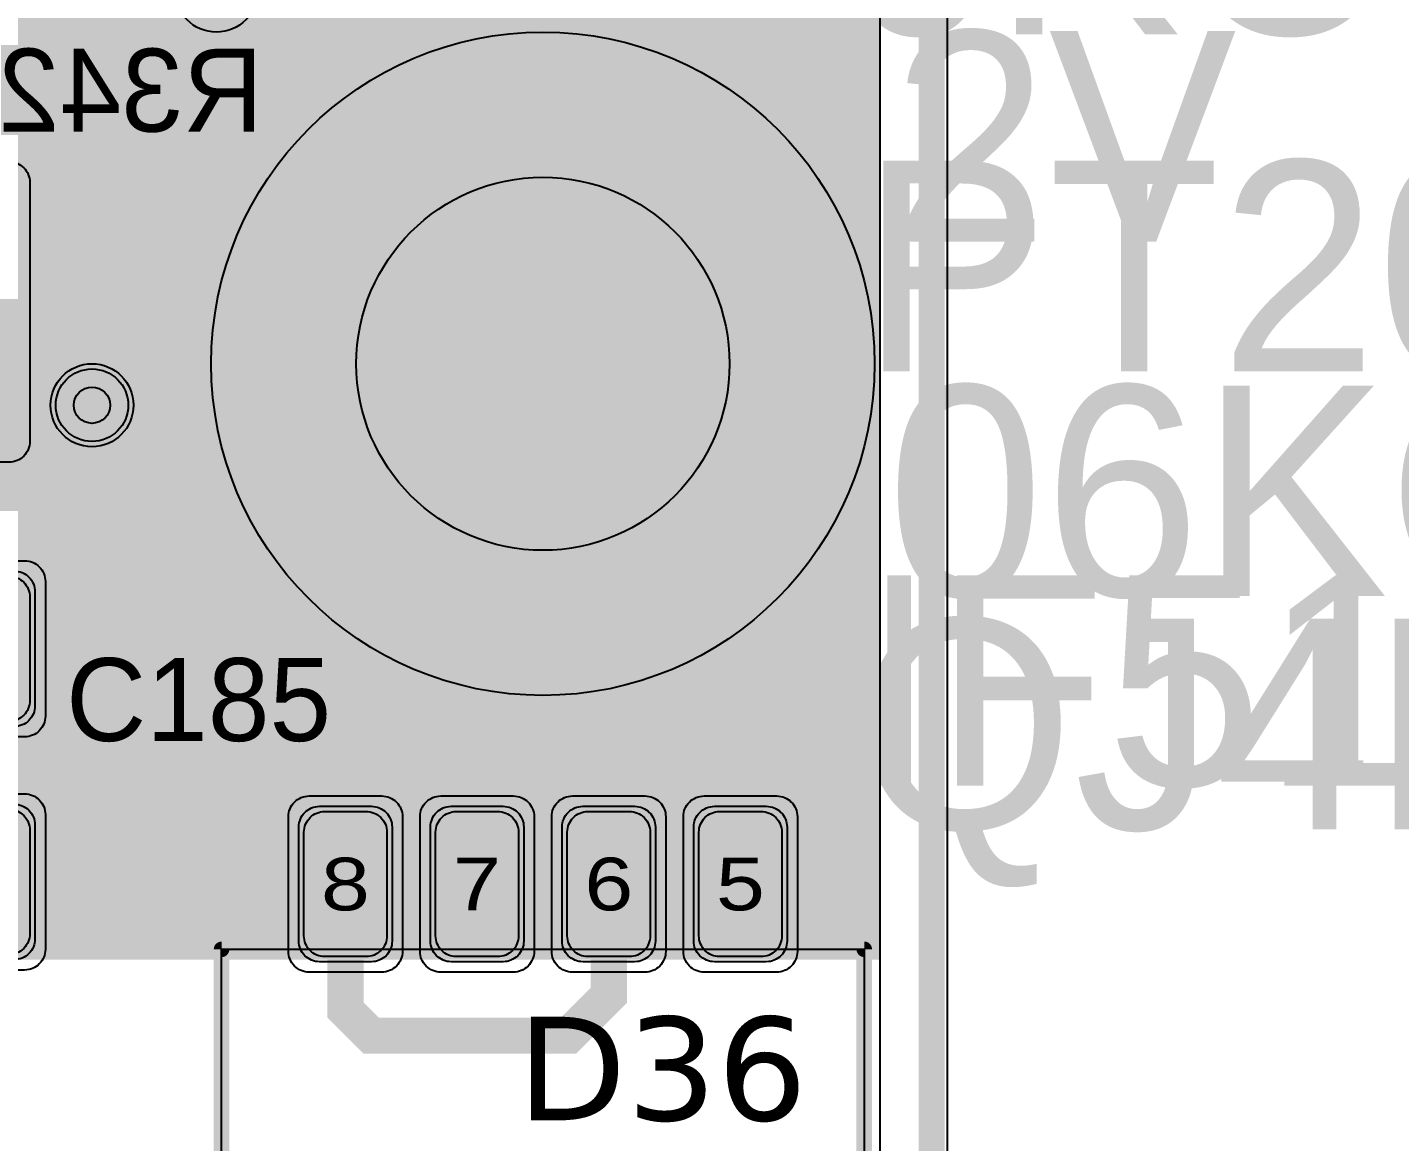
# Model space of a CAD drawing. Extents: x -28 to 199, y -61 to 255.
# Drawn here: x 161.28 to 174.51, y 127.5 to 138.25 of the extents above; entities that cross this region are included whole.
import ezdxf
from ezdxf.enums import TextEntityAlignment as Align

# ---------------------------------------------------------------- set-up
doc = ezdxf.new("R2010")
doc.units = 0
doc.header["$MEASUREMENT"] = 0
for name, color, linetype in [('ASSEMBLY_OUTLINES_TOP', 102, 'CONTINUOUS'), ('ASSEMBLY_PART_NUMBERS_BTM', 191, 'CONTINUOUS'), ('ASSEMBLY_PART_NUMBERS_TOP', 102, 'CONTINUOUS'), ('ASSEMBLY_REF_DES_TOP', 102, 'CONTINUOUS'), ('BOARD_OUTLINE', 10, 'CONTINUOUS'), ('DRILL_DRAWING', 21, 'CONTINUOUS'), ('GENERATED_SILKSCREEN_BTM', 255, 'CONTINUOUS'), ('GENERATED_SILKSCREEN_TOP', 140, 'CONTINUOUS'), ('MANUFACTURING_OUTLINES', 10, 'CONTINUOUS'), ('MOUNTING_HOLE_PADS_LAYER14', 150, 'CONTINUOUS'), ('MOUNTING_HOLE_PADS_LAYER17', 10, 'CONTINUOUS'), ('MOUNTING_HOLE_PADS_LAYER_2', 230, 'CONTINUOUS'), ('MOUNTING_HOLE_PADS_LAYER_3', 81, 'CONTINUOUS'), ('MOUNTING_HOLES_LAYER_2', 42, 'CONTINUOUS'), ('MOUNTING_HOLES_LAYER_3', 42, 'CONTINUOUS'), ('MOUNTING_HOLES_LAYER_BOT21', 42, 'CONTINUOUS'), ('MOUNTING_HOLES_LAYER_TOP', 42, 'CONTINUOUS'), ('PART_PADS_SMD_TOP', 150, 'CONTINUOUS'), ('PIN_NUMBERS_BTM', 8, 'CONTINUOUS'), ('PIN_NUMBERS_TOP', 8, 'CONTINUOUS'), ('PLACEMENT_OUTLINES_TOP', 130, 'CONTINUOUS'), ('PLANE_SHAPES_LAYER_2', 230, 'CONTINUOUS'), ('PLANE_SHAPES_LAYER_3', 81, 'CONTINUOUS'), ('ROUTE_BORDER', 151, 'CONTINUOUS'), ('SILKSCREEN_OUTLINES_TOP', 150, 'CONTINUOUS'), ('SILKSCREEN_REF_DES_BTM', 211, 'CONTINUOUS'), ('SILKSCREEN_REF_DES_TOP', 150, 'CONTINUOUS'), ('SOLDERMASK_PADS_TOP', 180, 'CONTINUOUS'), ('SOLDERPASTE_PADS_TOP', 180, 'CONTINUOUS'), ('TRACES_LAYER_2', 230, 'CONTINUOUS'), ('TRACES_LAYER_3', 81, 'CONTINUOUS'), ('TRACES_LAYER_BOTTOM', 10, 'CONTINUOUS'), ('TRACES_LAYER_TOP', 150, 'CONTINUOUS'), ('VIA_HOLES_LAYER_2', 30, 'CONTINUOUS'), ('VIA_HOLES_LAYER_3', 30, 'CONTINUOUS'), ('VIA_HOLES_LAYER_BOTTOM', 30, 'CONTINUOUS'), ('VIA_HOLES_LAYER_TOP', 30, 'CONTINUOUS'), ('VIA_PADS_LAYER_2', 230, 'CONTINUOUS'), ('VIA_PADS_LAYER_3', 81, 'CONTINUOUS'), ('VIA_PADS_LAYER_BOTTOM', 10, 'CONTINUOUS'), ('VIA_PADS_LAYER_TOP', 150, 'CONTINUOUS')]:
    doc.layers.add(name, color=color, linetype=linetype)
doc.styles.add('COURIER_NEW', font='COUR.TTF')
doc.styles.add('VERDANA', font='verdana.TTF')
doc.styles.add('VERIBEST_GERBER_0', font='txt')

msp = doc.modelspace()

# ---------------------------------------------------------------- hatches: boundary and pattern name
at = {"layer": 'MOUNTING_HOLES_LAYER_2'}
h = msp.add_hatch(color=256, dxfattribs=at)
edge = h.paths.add_edge_path()
edge.add_arc((166.25, 135), 1.8, 0, 360)
at = {"layer": 'MOUNTING_HOLES_LAYER_3'}
h = msp.add_hatch(color=256, dxfattribs=at)
edge = h.paths.add_edge_path()
edge.add_arc((166.25, 135), 1.8, 0, 360)
at = {"layer": 'MOUNTING_HOLES_LAYER_BOT21'}
h = msp.add_hatch(color=256, dxfattribs=at)
edge = h.paths.add_edge_path()
edge.add_arc((166.25, 135), 1.8, 0, 360)
at = {"layer": 'MOUNTING_HOLES_LAYER_TOP'}
h = msp.add_hatch(color=256, dxfattribs=at)
edge = h.paths.add_edge_path()
edge.add_arc((166.25, 135), 1.8, 0, 360)
at = {"layer": 'PLANE_SHAPES_LAYER_2'}
h = msp.add_hatch(color=256, dxfattribs=at)
h.paths.add_polyline_path([(169.5, 129.25), (149.5, 129.25), (142.25, 122), (142.25, 90.5), (147.5, 90.5), (147.5, 80), (154, 80), (154, 69.25), (131.75, 69.25), (131.75, 73.25), (121.25, 73.25), (121.25, 81), (110.5, 81), (110.5, 125.75), (106.5, 125.75), (106.5, 128.75), (93.5, 128.75), (93.5, 120.25), (91.75, 120.25), (91.75, 121.5), (80, 121.5), (80, 118.25), (73.25, 118.25), (73.25, 124.5), (67.5, 124.5), (67.5, 128), (57.75, 128), (57.75, 120.25), (55.25, 120.25), (55.25, 121.5), (47.5, 121.5), (47.5, 119), (35, 119), (35, 134.75), (32.75, 134.75), (32.75, 159.75), (29.25, 159.75), (29.25, 175.25), (22.5, 175.25), (22.5, 195.25), (17.25, 195.25), (17.25, 198), (22.5, 198), (22.5, 216.5), (40.25, 216.5), (40.25, 235.5), (54.5, 235.5), (54.5, 254), (87.25, 254), (87.25, 236.25), (86.25, 236.25), (86.25, 228.75), (81, 228.75), (81, 218.75), (95.25, 218.75), (95.25, 194.5), (87, 194.5), (87, 172), (131.1, 172), (131.1, 208.75), (115.5, 208.75), (115.5, 213.75), (106.75, 213.75), (106.75, 218.75), (110.25, 222.25), (110.25, 226.25), (142.5, 226.25), (142.5, 221.5), (160.5, 221.5), (160.5, 240.75), (169.5, 240.75)])
h.paths.add_polyline_path([(35.5, 149.5), (41.75, 149.5), (41.75, 152), (39.25, 152), (39.25, 154), (37.75, 154), (37.75, 152), (35.5, 152)], flags=16)
h.paths.add_polyline_path([(37.5, 125.75), (37.5, 128.75), (42.75, 128.75), (42.75, 125.75)], flags=16)
h.paths.add_polyline_path([(52, 127.75), (52, 130.75), (54.25, 130.75), (54.25, 127.75)], flags=16)
h.paths.add_polyline_path([(50.75, 219.5), (50.75, 226.5), (71.75, 226.5), (71.75, 219.5)], flags=16)
h.paths.add_polyline_path([(66.5, 150.75), (66.5, 177.5), (72.25, 177.5), (72.25, 150.75)], flags=16)
h.paths.add_polyline_path([(47.25, 185.25), (73, 185.25), (73, 188.25), (70.25, 188.25), (70.25, 191), (47.25, 191)], flags=16)
h.paths.add_polyline_path([(84.5, 208), (84.5, 212.75), (85, 212.75), (85, 208)], flags=16)
h.paths.add_polyline_path([(61.5, 137.25), (87.75, 137.25), (87.75, 140.5), (84.75, 140.5), (84.75, 143), (61.5, 143)], flags=16)
h.paths.add_polyline_path([(88.75, 127), (88.75, 130), (91, 130), (91, 127)], flags=16)
h.paths.add_polyline_path([(85.5, 130.25), (85.5, 132.5), (91, 132.5), (91, 130.25)], flags=16)
h.paths.add_polyline_path([(108.75, 142.25), (135.75, 142.25), (135.75, 145.75), (132.25, 145.75), (132.25, 149), (108.75, 149)], flags=16)
h.paths.add_polyline_path([(114.25, 126.75), (140.75, 126.75), (140.75, 129.75), (137.25, 129.75), (137.25, 133), (114.25, 133)], flags=16)
h.paths.add_polyline_path([(155.25, 180.25), (166.25, 180.25), (166.25, 186.25), (152.25, 186.25), (152.25, 183), (155.25, 183)], flags=16)
at = {"layer": 'PLANE_SHAPES_LAYER_3'}
h = msp.add_hatch(color=256, dxfattribs=at)
h.paths.add_polyline_path([(169.5, 129.25), (149.5, 129.25), (142.25, 122), (142.25, 90.5), (147.5, 90.5), (147.5, 80), (154, 80), (154, 69.25), (131.75, 69.25), (131.75, 73.25), (121.25, 73.25), (121.25, 81), (110.5, 81), (110.5, 125.75), (106.5, 125.75), (106.5, 128.75), (93.5, 128.75), (93.5, 120.25), (91.75, 120.25), (91.75, 121.5), (80, 121.5), (80, 118.25), (73.25, 118.25), (73.25, 124.5), (67.5, 124.5), (67.5, 127.75), (58.25, 127.75), (58.25, 130.25), (88.75, 130.25), (88.75, 127), (91, 127), (91, 132.5), (55, 132.5), (55, 131.25), (52, 131.25), (52, 127.75), (55, 127.75), (55, 127.25), (57.75, 127.25), (57.75, 120.25), (55.25, 120.25), (55.25, 121.5), (47.5, 121.5), (47.5, 119), (35, 119), (35, 134.75), (32.75, 134.75), (32.75, 159.75), (29.25, 159.75), (29.25, 175.25), (22.5, 175.25), (22.5, 195.25), (17.25, 195.25), (17.25, 198), (22.5, 198), (22.5, 216.5), (40.25, 216.5), (40.25, 235.5), (54.5, 235.5), (54.5, 254), (87.25, 254), (87.25, 236.25), (86.25, 236.25), (86.25, 228.75), (81, 228.75), (81, 218.75), (95.25, 218.75), (95.25, 194.5), (87, 194.5), (87, 172), (131.1, 172), (131.1, 208.75), (115.5, 208.75), (115.5, 213.75), (106.75, 213.75), (106.75, 218.75), (110.25, 222.25), (110.25, 226.25), (142.5, 226.25), (142.5, 221.5), (160.5, 221.5), (160.5, 240.75), (169.5, 240.75)])
h.paths.add_polyline_path([(35.5, 149.5), (41.75, 149.5), (41.75, 152), (39.25, 152), (39.25, 154), (37.75, 154), (37.75, 152), (35.5, 152)], flags=16)
h.paths.add_polyline_path([(37.5, 125.75), (37.5, 128.75), (42.75, 128.75), (42.75, 125.75)], flags=16)
h.paths.add_polyline_path([(50.75, 219.5), (50.75, 226.5), (71.75, 226.5), (71.75, 219.5)], flags=16)
h.paths.add_polyline_path([(66.5, 150.75), (66.5, 177.5), (72.25, 177.5), (72.25, 150.75)], flags=16)
h.paths.add_polyline_path([(47.25, 185.25), (73, 185.25), (73, 188.25), (70.25, 188.25), (70.25, 191), (47.25, 191)], flags=16)
h.paths.add_polyline_path([(84.5, 208), (84.5, 212.75), (85, 212.75), (85, 208)], flags=16)
h.paths.add_polyline_path([(61.5, 137.25), (87.75, 137.25), (87.75, 140.5), (84.75, 140.5), (84.75, 143), (61.5, 143)], flags=16)
h.paths.add_polyline_path([(108.75, 142.25), (135.75, 142.25), (135.75, 145.75), (132.25, 145.75), (132.25, 149), (108.75, 149)], flags=16)
h.paths.add_polyline_path([(114.25, 126.75), (140.75, 126.75), (140.75, 129.75), (137.25, 129.75), (137.25, 133), (114.25, 133)], flags=16)
h.paths.add_polyline_path([(155.25, 180.25), (166.25, 180.25), (166.25, 186.25), (152.25, 186.25), (152.25, 183), (155.25, 183)], flags=16)
at = {"layer": 'VIA_HOLES_LAYER_2'}
h = msp.add_hatch(color=256, dxfattribs=at)
edge = h.paths.add_edge_path()
edge.add_arc((161.9, 134.6), 0.175, 0, 360)
at = {"layer": 'VIA_HOLES_LAYER_3'}
h = msp.add_hatch(color=256, dxfattribs=at)
edge = h.paths.add_edge_path()
edge.add_arc((161.9, 134.6), 0.175, 0, 360)
at = {"layer": 'VIA_HOLES_LAYER_BOTTOM'}
h = msp.add_hatch(color=256, dxfattribs=at)
edge = h.paths.add_edge_path()
edge.add_arc((161.9, 134.6), 0.175, 0, 360)
at = {"layer": 'VIA_HOLES_LAYER_TOP'}
h = msp.add_hatch(color=256, dxfattribs=at)
edge = h.paths.add_edge_path()
edge.add_arc((161.9, 134.6), 0.175, 0, 360)

# ---------------------------------------------------------------- linework, layer by layer
at = {"layer": 'ASSEMBLY_OUTLINES_TOP', "const_width": 0.1}
msp.add_lwpolyline([(163.15, 125.15), (163.15, 129.35), (169.35, 129.35), (169.35, 125.15)], close=True, dxfattribs=at)
at = {"layer": 'BOARD_OUTLINE', "const_width": 0.25}
msp.add_lwpolyline([(0, 1.5), (0, 253.5, -0.4142135624), (1.5, 255), (168.5, 255, -0.4142135624), (170, 253.5), (170, 1.5, -0.4142135624), (168.5, 0), (1.5, 0, -0.4142135624)], format="xyb", close=True, dxfattribs=at)
at = {"layer": 'GENERATED_SILKSCREEN_BTM', "const_width": 0.15}
for points in [[(161.4444, 137.2424), (161.4436, 137.236), (161.4396, 137.232), (161.434, 137.2296), (161.4284, 137.2288), (161.4228, 137.2296), (161.418, 137.232), (161.414, 137.236), (161.4124, 137.2424), (161.4124, 137.4848), (161.3748, 137.4848), (161.3692, 137.4864), (161.3644, 137.4896), (161.362, 137.4952), (161.3612, 137.5008), (161.362, 137.5072), (161.3644, 137.5128), (161.3692, 137.5168), (161.3748, 137.5176), (161.4124, 137.5176), (161.4124, 137.988), (161.4132, 137.992), (161.4156, 137.9952), (161.4188, 137.9984), (161.4228, 138.0008), (161.4276, 138.0024), (161.4324, 138.0032), (161.4364, 138.0024), (161.4404, 137.9992), (161.926, 137.5136), (161.9292, 137.5088), (161.9308, 137.504), (161.93, 137.4992), (161.9268, 137.4936), (161.9252, 137.4896), (161.922, 137.4872), (161.9188, 137.4856), (161.9148, 137.4848), (161.4444, 137.4848), (161.4444, 137.2424)], [(161.8748, 137.5176), (161.4444, 137.9464), (161.4444, 137.5176), (161.8748, 137.5176)], [(162.5444, 137.2296), (162.6796, 137.3392), (162.682, 137.3408), (162.6836, 137.3432), (162.6844, 137.3456), (162.6844, 137.348), (162.6836, 137.3536), (162.6804, 137.3592), (162.6764, 137.3632), (162.6716, 137.3664), (162.666, 137.3672), (162.6604, 137.3656), (162.53, 137.2592), (162.2716, 137.2592), (162.1468, 137.36), (162.1468, 137.5088), (162.27, 137.6104), (162.4028, 137.6104), (162.4092, 137.612), (162.4132, 137.6152), (162.4156, 137.6208), (162.4164, 137.6264), (162.4156, 137.632), (162.4132, 137.6368), (162.4092, 137.6408), (162.4028, 137.6424), (162.27, 137.6424), (162.1468, 137.744), (162.1468, 137.8928), (162.2716, 137.9936), (162.53, 137.9936), (162.6604, 137.8872), (162.666, 137.8856), (162.6716, 137.8864), (162.6764, 137.8888), (162.6804, 137.8936), (162.6836, 137.8984), (162.6844, 137.904), (162.6844, 137.9072), (162.6836, 137.9096), (162.682, 137.912), (162.6796, 137.9136), (162.5444, 138.0232), (162.542, 138.024), (162.5396, 138.0248), (162.5388, 138.0256), (162.5356, 138.0264), (162.266, 138.0264), (162.262, 138.0256), (162.2604, 138.0248), (162.2588, 138.024), (162.2556, 138.0232), (162.1204, 137.9136), (162.118, 137.9096), (162.1172, 137.9064), (162.1156, 137.904), (162.1148, 137.9008), (162.1148, 137.736), (162.1156, 137.7336), (162.1172, 137.728), (162.118, 137.724), (162.1204, 137.7224), (162.238, 137.6264), (162.1204, 137.5304), (162.1196, 137.5288), (162.118, 137.5272), (162.1172, 137.5264), (162.1172, 137.5248), (162.1156, 137.5192), (162.1148, 137.5168), (162.1148, 137.352), (162.1156, 137.348), (162.1172, 137.3448), (162.118, 137.3416), (162.1204, 137.3392), (162.2556, 137.2296), (162.2588, 137.228), (162.2596, 137.2272), (162.262, 137.2272), (162.2628, 137.2264), (162.2636, 137.2264), (162.266, 137.2264), (162.5356, 137.2264), (162.5388, 137.2272), (162.542, 137.228), (162.5444, 137.2296)], [(162.8756, 137.7224), (162.8732, 137.724), (162.8724, 137.728), (162.8708, 137.732), (162.87, 137.736), (162.87, 137.9008), (162.8708, 137.9048), (162.8724, 137.9072), (162.8724, 137.9096), (162.8732, 137.9104), (162.8748, 137.9112), (162.8756, 137.9128), (163.0116, 138.0232), (163.0156, 138.0248), (163.0188, 138.0256), (163.022, 138.0264), (163.4252, 138.0264), (163.4324, 138.0248), (163.4372, 138.0208), (163.4412, 138.016), (163.4428, 138.0104), (163.4428, 137.2424), (163.4412, 137.236), (163.4372, 137.232), (163.4324, 137.2296), (163.4268, 137.2288), (163.4204, 137.2296), (163.4148, 137.232), (163.4108, 137.236), (163.4092, 137.2424), (163.4092, 137.6104), (163.0332, 137.6104), (162.902, 137.2376), (162.8988, 137.232), (162.8932, 137.2288), (162.8876, 137.228), (162.882, 137.2296), (162.8772, 137.232), (162.8732, 137.236), (162.8716, 137.2416), (162.8724, 137.248), (163.0036, 137.6208), (162.8756, 137.7224)], [(163.4092, 137.9936), (163.0268, 137.9936), (162.902, 137.8928), (162.902, 137.744), (163.0268, 137.6424), (163.4092, 137.6424), (163.4092, 137.9936)]]:
    msp.add_lwpolyline(points, dxfattribs=at)
at = {"layer": 'GENERATED_SILKSCREEN_TOP', "const_width": 0.15}
for points in [[(162.6276, 131.3792), (162.6212, 131.3776), (162.618, 131.3744), (162.6156, 131.3688), (162.6148, 131.3624), (162.6156, 131.3568), (162.618, 131.3512), (162.6212, 131.3472), (162.6276, 131.3464), (162.9396, 131.3464), (162.9452, 131.3472), (162.95, 131.3512), (162.9524, 131.3568), (162.9532, 131.3624), (162.9524, 131.3688), (162.95, 131.3744), (162.9452, 131.3776), (162.9396, 131.3792), (162.7988, 131.3792), (162.7988, 132.1304), (162.798, 132.136), (162.7956, 132.14), (162.7916, 132.1424), (162.786, 132.1432), (162.782, 132.144), (162.778, 132.144), (162.7748, 132.1424), (162.7716, 132.1392), (162.6156, 131.92), (162.6132, 131.9144), (162.6132, 131.9088), (162.6156, 131.904), (162.6196, 131.9), (162.6244, 131.8968), (162.63, 131.8952), (162.6332, 131.8952), (162.6356, 131.896), (162.6396, 131.9008), (162.7676, 132.08), (162.7676, 131.3792), (162.6276, 131.3792)], [(161.8996, 131.3496), (161.7652, 131.4592), (161.7612, 131.4616), (161.7604, 131.4648), (161.7588, 131.468), (161.758, 131.472), (161.758, 132.0208), (161.7588, 132.0248), (161.7604, 132.028), (161.762, 132.0296), (161.7628, 132.0312), (161.7644, 132.0336), (161.8996, 132.1432), (161.902, 132.144), (161.9044, 132.1448), (161.9052, 132.1456), (161.9084, 132.1464), (162.178, 132.1464), (162.182, 132.1456), (162.1836, 132.1448), (162.186, 132.144), (162.1884, 132.1432), (162.3236, 132.0336), (162.3268, 132.0296), (162.3284, 132.0232), (162.3276, 132.0184), (162.326, 132.0144), (162.3236, 132.0112), (162.3196, 132.008), (162.3156, 132.0056), (162.3116, 132.0048), (162.3076, 132.0048), (162.3044, 132.0072), (162.1724, 132.1136), (161.914, 132.1136), (161.7908, 132.0128), (161.7908, 131.48), (161.914, 131.3792), (162.1724, 131.3792), (162.3044, 131.4856), (162.3076, 131.4872), (162.3116, 131.488), (162.3156, 131.4872), (162.3196, 131.4848), (162.3236, 131.4816), (162.326, 131.4776), (162.3276, 131.4728), (162.3284, 131.468), (162.3268, 131.4632), (162.3236, 131.4592), (162.1884, 131.3496), (162.1852, 131.348), (162.1844, 131.3472), (162.182, 131.3472), (162.1812, 131.3464), (162.1804, 131.3464), (162.178, 131.3464), (161.9084, 131.3464), (161.9052, 131.3472), (161.902, 131.348), (161.8996, 131.3496)], [(163.7772, 131.8512), (163.7516, 131.7744), (163.7772, 131.6976), (163.7772, 131.6952), (163.778, 131.692), (163.778, 131.4448), (163.778, 131.4424), (163.7772, 131.44), (163.7764, 131.4368), (163.7732, 131.4336), (163.6932, 131.3512), (163.69, 131.348), (163.6852, 131.3472), (163.682, 131.3464), (163.3884, 131.3464), (163.386, 131.3464), (163.3836, 131.3472), (163.3804, 131.348), (163.3772, 131.3512), (163.2972, 131.4336), (163.294, 131.4368), (163.2924, 131.44), (163.2924, 131.4448), (163.2924, 131.692), (163.2924, 131.6952), (163.2924, 131.6968), (163.2932, 131.6976), (163.3188, 131.7744), (163.2932, 131.8512), (163.2924, 131.852), (163.2924, 131.8568), (163.2924, 132.0488), (163.2924, 132.052), (163.294, 132.056), (163.2972, 132.06), (163.3772, 132.1424), (163.3804, 132.1448), (163.3836, 132.1456), (163.386, 132.1464), (163.3884, 132.1464), (163.682, 132.1464), (163.6852, 132.1456), (163.69, 132.1448), (163.6932, 132.1424), (163.7732, 132.06), (163.7764, 132.0552), (163.7772, 132.052), (163.778, 132.0488), (163.778, 131.8568), (163.778, 131.8536), (163.7772, 131.852), (163.7772, 131.8512)], [(163.3244, 132.04), (163.3244, 131.8584), (163.346, 131.7896), (163.7228, 131.7896), (163.746, 131.8584), (163.746, 132.04), (163.6748, 132.1136), (163.3964, 132.1136), (163.3244, 132.04)], [(164.1396, 131.8712), (164.1364, 131.8704), (164.134, 131.8696), (164.1308, 131.868), (164.022, 131.78), (164.022, 132.1136), (164.5444, 132.1136), (164.55, 132.1152), (164.5548, 132.1184), (164.5572, 132.124), (164.558, 132.1296), (164.5572, 132.136), (164.5548, 132.1408), (164.55, 132.1448), (164.5444, 132.1464), (164.0044, 132.1464), (163.9988, 132.1448), (163.994, 132.1408), (163.99, 132.136), (163.9884, 132.1304), (163.9884, 131.7456), (163.9892, 131.74), (163.9916, 131.736), (163.9948, 131.7336), (164.0004, 131.732), (164.0044, 131.7304), (164.0076, 131.7296), (164.0116, 131.7304), (164.0148, 131.7328), (164.1452, 131.8392), (164.4036, 131.8392), (164.5284, 131.7376), (164.5284, 131.48), (164.4036, 131.38), (164.1452, 131.38), (164.0148, 131.4856), (164.0092, 131.488), (164.0044, 131.488), (163.9996, 131.4848), (163.9948, 131.4808), (163.9916, 131.4752), (163.9908, 131.4696), (163.9916, 131.464), (163.9956, 131.46), (164.1308, 131.3496), (164.1332, 131.348), (164.1364, 131.348), (164.1396, 131.3464), (164.4092, 131.3464), (164.4116, 131.3464), (164.4124, 131.3472), (164.4132, 131.3472), (164.4148, 131.348), (164.4164, 131.348), (164.4196, 131.3496), (164.5548, 131.46), (164.5572, 131.4624), (164.558, 131.464), (164.5596, 131.4688), (164.5604, 131.472), (164.5604, 131.7456), (164.5596, 131.7488), (164.558, 131.7536), (164.558, 131.7552), (164.5572, 131.756), (164.5556, 131.7576), (164.5548, 131.7592), (164.4196, 131.868), (164.4156, 131.8696), (164.4124, 131.8704), (164.4092, 131.8712), (164.1396, 131.8712)], [(163.3244, 131.6888), (163.3244, 131.452), (163.3964, 131.3792), (163.6748, 131.3792), (163.746, 131.452), (163.746, 131.6888), (163.7228, 131.7576), (163.346, 131.7576), (163.3244, 131.6888)]]:
    msp.add_lwpolyline(points, dxfattribs=at)
for points in [[(163.831895, 129.349995), (163.150005, 129.349995), (163.150005, 125.150005), (163.831895, 125.150005, 9.4912e-06), (163.831892, 125.149995), (163.15, 125.149995, -0.4142135624), (163.149995, 125.15), (163.149995, 129.35, -0.4142135624), (163.15, 129.350005), (163.831892, 129.350005, 9.4912e-06), (163.831895, 129.349995)], [(165.101895, 129.349995), (164.858105, 129.349995, 9.4912e-06), (164.858108, 129.350005), (165.101892, 129.350005, 9.4912e-06), (165.101895, 129.349995)], [(166.371895, 129.349995), (166.128105, 129.349995, 9.4912e-06), (166.128108, 129.350005), (166.371892, 129.350005, 9.4912e-06), (166.371895, 129.349995)], [(167.641895, 129.349995), (167.398105, 129.349995, 9.4912e-06), (167.398108, 129.350005), (167.641892, 129.350005, 9.4912e-06), (167.641895, 129.349995)], [(169.350005, 125.15, -0.4142135624), (169.35, 125.149995), (168.668108, 125.149995, 9.4912e-06), (168.668105, 125.150005), (169.349995, 125.150005), (169.349995, 129.349995), (168.668105, 129.349995, 9.4912e-06), (168.668108, 129.350005), (169.35, 129.350005, -0.4142135624), (169.350005, 129.35), (169.350005, 125.15)]]:
    msp.add_lwpolyline(points, format="xyb", dxfattribs=at)
at = {"layer": 'MANUFACTURING_OUTLINES'}
msp.add_lwpolyline([(170.150405, 1.5, -0.4142135624), (168.5, -0.150405), (1.5, -0.150405, -0.4142135624), (-0.150405, 1.5), (-0.150405, 253.5, -0.4142135624), (1.5, 255.150405), (168.5, 255.150405, -0.4142135624), (170.150405, 253.5)], format="xyb", close=True, dxfattribs=at)
at = {"layer": 'MOUNTING_HOLE_PADS_LAYER14'}
msp.add_circle((166.25, 135), 3.2, dxfattribs=at)
at = {"layer": 'MOUNTING_HOLE_PADS_LAYER17'}
msp.add_circle((166.25, 135), 3.2, dxfattribs=at)
at = {"layer": 'MOUNTING_HOLE_PADS_LAYER_2'}
msp.add_circle((166.25, 135), 3.2, dxfattribs=at)
at = {"layer": 'MOUNTING_HOLE_PADS_LAYER_3'}
msp.add_circle((166.25, 135), 3.2, dxfattribs=at)
at = {"layer": 'MOUNTING_HOLES_LAYER_2'}
msp.add_circle((166.25, 135), 1.8, dxfattribs=at)
at = {"layer": 'MOUNTING_HOLES_LAYER_3'}
msp.add_circle((166.25, 135), 1.8, dxfattribs=at)
at = {"layer": 'MOUNTING_HOLES_LAYER_BOT21'}
msp.add_circle((166.25, 135), 1.8, dxfattribs=at)
at = {"layer": 'MOUNTING_HOLES_LAYER_TOP'}
msp.add_circle((166.25, 135), 1.8, dxfattribs=at)
at = {"layer": 'PART_PADS_SMD_TOP'}
for points in [[(161.15, 133, -0.4142135624), (161.35, 132.8), (161.35, 131.7, -0.4142135624), (161.15, 131.5), (160.25, 131.5, -0.4142135624), (160.05, 131.7), (160.05, 132.8, -0.4142135624), (160.25, 133)], [(161.15, 130.75, -0.4142135624), (161.35, 130.55), (161.35, 129.45, -0.4142135624), (161.15, 129.25), (160.25, 129.25, -0.4142135624), (160.05, 129.45), (160.05, 130.55, -0.4142135624), (160.25, 130.75)], [(164.095, 129.23, -0.4142135624), (163.895, 129.43), (163.895, 130.53, -0.4142135624), (164.095, 130.73), (164.595, 130.73, -0.4142135624), (164.795, 130.53), (164.795, 129.43, -0.4142135624), (164.595, 129.23)], [(165.365, 129.23, -0.4142135624), (165.165, 129.43), (165.165, 130.53, -0.4142135624), (165.365, 130.73), (165.865, 130.73, -0.4142135624), (166.065, 130.53), (166.065, 129.43, -0.4142135624), (165.865, 129.23)], [(166.635, 129.23, -0.4142135624), (166.435, 129.43), (166.435, 130.53, -0.4142135624), (166.635, 130.73), (167.135, 130.73, -0.4142135624), (167.335, 130.53), (167.335, 129.43, -0.4142135624), (167.135, 129.23)], [(167.905, 129.23, -0.4142135624), (167.705, 129.43), (167.705, 130.53, -0.4142135624), (167.905, 130.73), (168.405, 130.73, -0.4142135624), (168.605, 130.53), (168.605, 129.43, -0.4142135624), (168.405, 129.23)]]:
    msp.add_lwpolyline(points, format="xyb", close=True, dxfattribs=at)
at = {"layer": 'PLACEMENT_OUTLINES_TOP'}
msp.add_lwpolyline([(163.15, 125.15), (163.15, 129.35), (169.35, 129.35), (169.35, 125.15)], close=True, dxfattribs=at)
at = {"layer": 'ROUTE_BORDER'}
msp.add_lwpolyline([(0.635, 2.135), (0.635, 252.5, -0.4142135624), (2.135, 254), (168, 254, -0.4142135624), (169.5, 252.5), (169.5, 2.135, -0.4142135624), (168, 0.635), (2.135, 0.635, -0.4142135624)], format="xyb", close=True, dxfattribs=at)
at = {"layer": 'SILKSCREEN_OUTLINES_TOP'}
msp.add_lwpolyline([(163.15, 125.15), (163.15, 129.35), (169.35, 129.35), (169.35, 125.15)], close=True, dxfattribs=at)
at = {"layer": 'SOLDERMASK_PADS_TOP'}
for points in [[(159.7, 134.05, -0.4142135624), (159.5, 134.25), (159.5, 136.75, -0.4142135624), (159.7, 136.95), (161.1, 136.95, -0.4142135624), (161.3, 136.75), (161.3, 134.25, -0.4142135624), (161.1, 134.05)], [(161.25, 133.1, -0.4142135624), (161.45, 132.9), (161.45, 131.6, -0.4142135624), (161.25, 131.4), (160.15, 131.4, -0.4142135624), (159.95, 131.6), (159.95, 132.9, -0.4142135624), (160.15, 133.1)], [(161.25, 130.85, -0.4142135624), (161.45, 130.65), (161.45, 129.35, -0.4142135624), (161.25, 129.15), (160.15, 129.15, -0.4142135624), (159.95, 129.35), (159.95, 130.65, -0.4142135624), (160.15, 130.85)], [(163.995, 129.13, -0.4142135624), (163.795, 129.33), (163.795, 130.63, -0.4142135624), (163.995, 130.83), (164.695, 130.83, -0.4142135624), (164.895, 130.63), (164.895, 129.33, -0.4142135624), (164.695, 129.13)], [(165.265, 129.13, -0.4142135624), (165.065, 129.33), (165.065, 130.63, -0.4142135624), (165.265, 130.83), (165.965, 130.83, -0.4142135624), (166.165, 130.63), (166.165, 129.33, -0.4142135624), (165.965, 129.13)], [(166.535, 129.13, -0.4142135624), (166.335, 129.33), (166.335, 130.63, -0.4142135624), (166.535, 130.83), (167.235, 130.83, -0.4142135624), (167.435, 130.63), (167.435, 129.33, -0.4142135624), (167.235, 129.13)], [(167.805, 129.13, -0.4142135624), (167.605, 129.33), (167.605, 130.63, -0.4142135624), (167.805, 130.83), (168.505, 130.83, -0.4142135624), (168.705, 130.63), (168.705, 129.33, -0.4142135624), (168.505, 129.13)]]:
    msp.add_lwpolyline(points, format="xyb", close=True, dxfattribs=at)
at = {"layer": 'SOLDERPASTE_PADS_TOP'}
for points in [[(161.1, 132.95, -0.4142135624), (161.3, 132.75), (161.3, 131.75, -0.4142135624), (161.1, 131.55), (160.3, 131.55, -0.4142135624), (160.1, 131.75), (160.1, 132.75, -0.4142135624), (160.3, 132.95)], [(161.1, 130.7, -0.4142135624), (161.3, 130.5), (161.3, 129.5, -0.4142135624), (161.1, 129.3), (160.3, 129.3, -0.4142135624), (160.1, 129.5), (160.1, 130.5, -0.4142135624), (160.3, 130.7)], [(164.145, 129.28, -0.4142135624), (163.945, 129.48), (163.945, 130.48, -0.4142135624), (164.145, 130.68), (164.545, 130.68, -0.4142135624), (164.745, 130.48), (164.745, 129.48, -0.4142135624), (164.545, 129.28)], [(165.415, 129.28, -0.4142135624), (165.215, 129.48), (165.215, 130.48, -0.4142135624), (165.415, 130.68), (165.815, 130.68, -0.4142135624), (166.015, 130.48), (166.015, 129.48, -0.4142135624), (165.815, 129.28)], [(166.685, 129.28, -0.4142135624), (166.485, 129.48), (166.485, 130.48, -0.4142135624), (166.685, 130.68), (167.085, 130.68, -0.4142135624), (167.285, 130.48), (167.285, 129.48, -0.4142135624), (167.085, 129.28)], [(167.955, 129.28, -0.4142135624), (167.755, 129.48), (167.755, 130.48, -0.4142135624), (167.955, 130.68), (168.355, 130.68, -0.4142135624), (168.555, 130.48), (168.555, 129.48, -0.4142135624), (168.355, 129.28)]]:
    msp.add_lwpolyline(points, format="xyb", close=True, dxfattribs=at)
at = {"layer": 'TRACES_LAYER_2', "const_width": 0.254}
msp.add_lwpolyline([(164.2, 143.5), (163.721288, 143.021288), (163.657495, 143.021288), (163.1, 142.463793), (163.1, 141.312823), (161.421288, 139.634111), (161.421288, 135.078712), (161.9, 134.6)], dxfattribs=at)
at = {"layer": 'TRACES_LAYER_3', "const_width": 0.5}
msp.add_lwpolyline([(131.6, 134.6), (132.554164, 134.6), (133.631164, 135.677), (146.256685, 135.677), (146.746, 135.187685), (146.746, 135.187682), (147.187682, 134.746), (147.812318, 134.746), (147.81232, 134.746002), (147.893271, 134.746002), (148.684551, 133.954722), (156.580506, 133.954722), (157.229648, 134.603864), (159.308063, 134.603864), (159.311927, 134.6), (161.9, 134.6)], dxfattribs=at)
at = {"layer": 'TRACES_LAYER_BOTTOM', "const_width": 0.5}
msp.add_lwpolyline([(163.9, 147.5), (163.228768, 146.828768), (163.178768, 146.828768), (163.178768, 146.778768), (162.974623, 146.574623), (162.974623, 143.290142), (165.006421, 141.258344), (165.006421, 139.080082), (155.626339, 129.7), (152.7, 129.7)], dxfattribs=at)
at = {"layer": 'TRACES_LAYER_TOP', "const_width": 0.35}
for points in [[(160.4, 135.5), (160.4, 134.95), (164.013275, 131.336725), (165.333275, 131.336725), (165.615, 131.055)], [(165.615, 131.055), (165.883346, 131.323346), (167.838654, 131.323346), (168.155, 131.007), (168.155, 129.98)], [(165.615, 131.055), (165.615, 129.98)], [(160.7, 130), (162.6125, 130), (162.6325, 129.98), (164.345, 129.98)], [(166.885, 129.98), (166.885, 128.905), (166.497048, 128.517048), (164.592488, 128.517048), (164.345, 128.764536), (164.345, 129.98)]]:
    msp.add_lwpolyline(points, dxfattribs=at)
at = {"layer": 'VIA_HOLES_LAYER_2'}
msp.add_circle((161.9, 134.6), 0.175, dxfattribs=at)
at = {"layer": 'VIA_HOLES_LAYER_3'}
msp.add_circle((161.9, 134.6), 0.175, dxfattribs=at)
at = {"layer": 'VIA_HOLES_LAYER_BOTTOM'}
msp.add_circle((161.9, 134.6), 0.175, dxfattribs=at)
at = {"layer": 'VIA_HOLES_LAYER_TOP'}
msp.add_circle((161.9, 134.6), 0.175, dxfattribs=at)
at = {"layer": 'VIA_PADS_LAYER_2'}
for centre in [(163.1, 138.6), (161.9, 134.6)]:
    msp.add_circle(centre, 0.4, dxfattribs=at)
at = {"layer": 'VIA_PADS_LAYER_3'}
for centre in [(163.1, 138.6), (161.9, 134.6)]:
    msp.add_circle(centre, 0.4, dxfattribs=at)
at = {"layer": 'VIA_PADS_LAYER_BOTTOM'}
msp.add_circle((161.9, 134.6), 0.35, dxfattribs=at)
at = {"layer": 'VIA_PADS_LAYER_TOP'}
msp.add_circle((161.9, 134.6), 0.35, dxfattribs=at)

# ---------------------------------------------------------------- texts
at = {"layer": 'ASSEMBLY_PART_NUMBERS_BTM', "style": 'VERIBEST_GERBER_0', "text_generation_flag": 2}
msp.add_text('ERJ-3EKF6200V', height=2.032, dxfattribs=at).set_placement((163, 136.96), align=Align.TOP_LEFT)
at = {"layer": 'ASSEMBLY_PART_NUMBERS_TOP', "style": 'VERIBEST_GERBER_0'}
for s, p in [('CL21B106KOQNNNE', (157.75, 140.21)), ('ERJ-3EKF1022V', (152.25, 138.21)), ('APT2012CGCK', (167.5, 136.96)), ('CL21B106KOQNNNE', (159.75, 134.79)), ('CL10C010BB8NNNC', (143.25, 134.71)), ('ERJ-3GEY0R00V', (143.25, 133.21)), ('ERJ-14NF51R1U', (159, 132.96)), ('ERJ-6RQJ4R7V', (159.75, 132.54))]:
    msp.add_text(s, height=2.032, dxfattribs=at).set_placement(p, align=Align.TOP_LEFT)
at = {"layer": 'ASSEMBLY_REF_DES_TOP', "style": 'VERDANA'}
msp.add_text('D36', height=1, dxfattribs=at).set_placement((166, 128.7), align=Align.TOP_LEFT)
at = {"layer": 'DRILL_DRAWING', "style": 'VERIBEST_GERBER_0'}
for s, p in [('A', (163.1, 138.6)), ('P', (166.25, 135)), ('A', (161.9, 134.6))]:
    msp.add_text(s, height=2, dxfattribs=at).set_placement(p, align=Align.MIDDLE_CENTER)
at = {"layer": 'PIN_NUMBERS_BTM', "style": 'COURIER_NEW'}
for s, p in [('8', (164.345, 129.98)), ('7', (165.615, 129.98)), ('6', (166.885, 129.98)), ('5', (168.155, 129.98))]:
    msp.add_text(s, height=0.508, dxfattribs=at).set_placement(p, align=Align.MIDDLE_CENTER)
at = {"layer": 'PIN_NUMBERS_TOP', "style": 'COURIER_NEW'}
for s, p in [('8', (164.345, 129.98)), ('7', (165.615, 129.98)), ('6', (166.885, 129.98)), ('5', (168.155, 129.98))]:
    msp.add_text(s, height=0.508, dxfattribs=at).set_placement(p, align=Align.MIDDLE_CENTER)
at = {"layer": 'SILKSCREEN_REF_DES_BTM', "style": 'VERIBEST_GERBER_0', "text_generation_flag": 2}
msp.add_text('R342', height=0.8, dxfattribs=at).set_placement((163.55, 138.04), align=Align.TOP_LEFT)
at = {"layer": 'SILKSCREEN_REF_DES_TOP', "style": 'VERIBEST_GERBER_0'}
msp.add_text('C185', height=0.8, dxfattribs=at).set_placement((161.65, 132.16), align=Align.TOP_LEFT)

doc.saveas('drawing.dxf')
